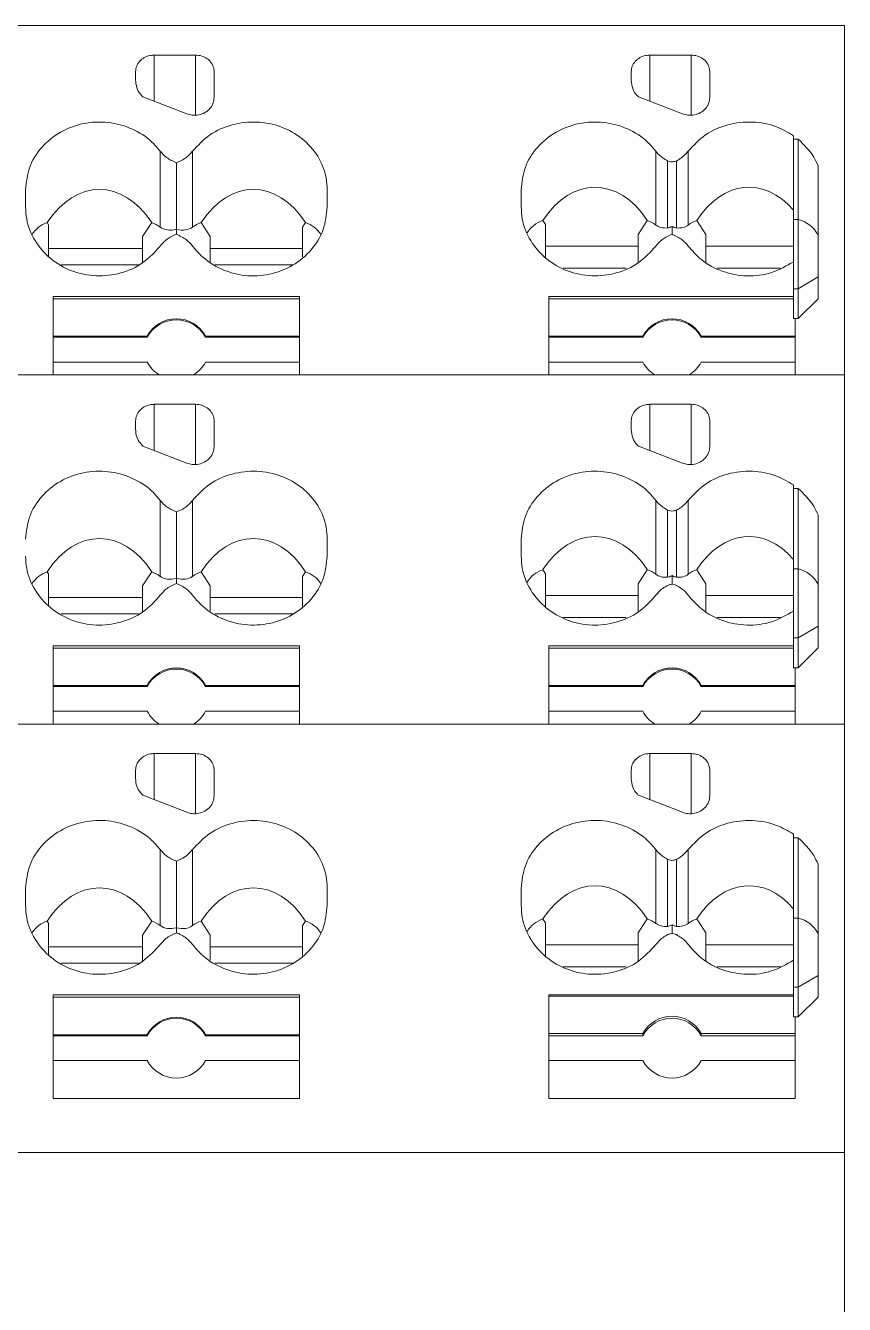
# Model space of a CAD drawing. Header units: millimetres. Extents: x 91 to 341, y 63 to 263.
# Drawn here: x 147.63 to 160.93, y 208.37 to 229.14 of the extents above; entities that cross this region are included whole.
import ezdxf

# ---------------------------------------------------------------- set-up
doc = ezdxf.new("R2010")
doc.units = ezdxf.units.MM

msp = doc.modelspace()

# ---------------------------------------------------------------- linework, layer by layer
at = {"color": 7, "linetype": 'Continuous', "lineweight": 15}
for p, q in [((160.927, 229.14), (139.227, 229.14)), ((160.927, 223.469), (160.927, 229.14)), ((150.389, 228.661), (149.716, 228.661)), ((158.439, 228.661), (157.766, 228.661)), ((149.415, 228.391), (149.415, 228.251)), ((150.69, 227.972), (150.69, 228.391)), ((157.465, 228.391), (157.465, 228.251)), ((158.74, 227.972), (158.74, 228.391)), ((150.245, 227.707), (149.531, 227.983)), ((158.295, 227.707), (157.581, 227.983)), ((160.102, 227.295), (160.102, 227.351)), ((160.102, 227.295), (160.177, 227.295)), ((160.102, 226.045), (160.102, 227.295)), ((160.177, 225.989), (160.177, 227.295)), ((149.815, 227.1), (149.815, 225.867)), ((150.34, 225.867), (150.34, 227.1)), ((157.865, 227.1), (157.865, 225.901)), ((158.39, 225.901), (158.39, 227.1)), ((150.077, 226.913), (150.077, 225.831)), ((158.056, 225.853), (158.056, 226.943)), ((158.198, 226.943), (158.198, 225.853)), ((160.499, 226.865), (160.499, 224.704)), ((147.627, 226.195), (147.627, 226.472)), ((152.527, 226.195), (152.527, 226.472)), ((155.677, 226.195), (155.677, 226.472)), ((156.029, 225.975), (156.072, 225.908)), ((157.577, 225.747), (157.726, 225.975)), ((158.677, 225.747), (158.529, 225.975)), ((160.102, 225.901), (160.102, 226.045)), ((160.177, 225.989), (160.102, 225.989)), ((160.177, 225.989), (160.177, 224.867)), ((147.979, 225.941), (148.002, 225.905)), ((148.002, 225.905), (148.002, 225.393)), ((149.527, 225.713), (149.676, 225.941)), ((150.077, 225.831), (150.077, 225.75)), ((150.627, 225.713), (150.479, 225.941)), ((152.127, 225.866), (152.176, 225.941)), ((152.127, 225.866), (152.127, 225.383)), ((156.072, 225.908), (156.072, 225.37)), ((157.577, 225.288), (157.577, 225.747)), ((158.127, 225.879), (158.127, 225.75)), ((158.677, 225.3), (158.677, 225.747)), ((160.102, 225.304), (160.102, 225.901)), ((149.527, 225.288), (149.527, 225.713)), ((150.627, 225.306), (150.627, 225.713)), ((157.577, 225.556), (156.072, 225.556)), ((158.677, 225.556), (160.102, 225.556)), ((149.527, 225.522), (148.002, 225.522)), ((150.627, 225.522), (152.127, 225.522)), ((149.459, 225.256), (148.207, 225.256)), ((151.975, 225.256), (150.702, 225.256)), ((156.357, 225.199), (157.385, 225.199)), ((158.861, 225.199), (159.887, 225.199)), ((160.102, 224.741), (160.102, 225.304)), ((160.177, 224.867), (160.499, 225.058)), ((148.077, 224.741), (152.077, 224.741)), ((148.077, 223.469), (148.077, 224.741)), ((152.077, 224.741), (152.077, 223.469)), ((156.127, 224.741), (160.102, 224.741)), ((156.127, 223.469), (156.127, 224.741)), ((160.177, 224.867), (160.102, 224.867)), ((160.102, 224.702), (160.102, 224.741)), ((148.077, 224.702), (152.077, 224.702)), ((156.127, 224.702), (160.102, 224.702)), ((160.102, 224.382), (160.102, 224.702)), ((160.177, 224.382), (160.499, 224.704)), ((160.127, 224.382), (160.102, 224.382)), ((160.127, 224.382), (160.127, 223.469)), ((160.177, 224.382), (160.127, 224.382)), ((148.077, 224.096), (149.604, 224.096)), ((149.604, 224.079), (149.604, 224.096)), ((150.551, 224.096), (150.551, 224.079)), ((150.551, 224.096), (152.077, 224.096)), ((156.127, 224.096), (157.654, 224.096)), ((157.654, 224.079), (157.654, 224.096)), ((158.601, 224.096), (158.601, 224.079)), ((158.601, 224.096), (160.127, 224.096)), ((148.077, 224.079), (149.604, 224.079)), ((150.551, 224.079), (152.077, 224.079)), ((156.127, 224.079), (157.654, 224.079)), ((158.601, 224.079), (160.127, 224.079)), ((149.604, 223.675), (148.077, 223.675)), ((152.077, 223.675), (150.551, 223.675)), ((157.654, 223.675), (156.127, 223.675)), ((160.127, 223.675), (158.601, 223.675)), ((160.927, 223.469), (139.227, 223.469)), ((160.927, 217.798), (160.927, 223.469)), ((150.389, 222.99), (149.716, 222.99)), ((158.439, 222.99), (157.766, 222.99)), ((149.415, 222.72), (149.415, 222.58)), ((150.69, 222.301), (150.69, 222.72)), ((157.465, 222.72), (157.465, 222.58)), ((158.74, 222.301), (158.74, 222.72)), ((150.245, 222.036), (149.531, 222.312)), ((158.295, 222.036), (157.581, 222.312)), ((160.102, 221.624), (160.102, 221.68)), ((160.102, 221.624), (160.177, 221.624)), ((160.102, 220.374), (160.102, 221.624)), ((160.177, 220.318), (160.177, 221.624)), ((149.815, 221.429), (149.815, 220.196)), ((150.34, 220.196), (150.34, 221.429)), ((157.865, 221.429), (157.865, 220.23)), ((158.39, 220.23), (158.39, 221.429)), ((150.077, 221.243), (150.077, 220.16)), ((158.056, 220.182), (158.056, 221.272)), ((158.198, 221.272), (158.198, 220.182)), ((160.499, 221.194), (160.499, 219.033)), ((152.527, 220.524), (152.527, 220.801)), ((155.677, 220.524), (155.677, 220.801)), ((160.102, 220.23), (160.102, 220.374)), ((147.979, 220.27), (148.002, 220.234)), ((148.002, 220.234), (148.002, 219.722)), ((149.527, 220.042), (149.676, 220.27)), ((150.077, 220.16), (150.077, 220.079)), ((150.479, 220.27), (150.627, 220.042)), ((152.127, 220.195), (152.176, 220.27)), ((152.127, 220.195), (152.127, 219.712)), ((156.029, 220.304), (156.072, 220.237)), ((156.072, 220.237), (156.072, 219.699)), ((157.577, 220.076), (157.726, 220.304)), ((158.127, 220.208), (158.127, 220.064)), ((158.677, 220.076), (158.529, 220.304)), ((160.177, 220.318), (160.102, 220.318)), ((160.102, 219.633), (160.102, 220.23)), ((160.177, 220.318), (160.177, 219.196)), ((149.527, 219.617), (149.527, 220.042)), ((150.627, 219.635), (150.627, 220.042)), ((157.577, 219.617), (157.577, 220.076)), ((158.677, 219.629), (158.677, 220.076)), ((149.527, 219.851), (148.002, 219.851)), ((150.627, 219.851), (152.127, 219.851)), ((157.577, 219.885), (156.072, 219.885)), ((158.677, 219.885), (160.102, 219.885)), ((149.459, 219.585), (148.207, 219.585)), ((151.975, 219.585), (150.702, 219.585)), ((156.357, 219.528), (157.385, 219.528)), ((158.861, 219.528), (159.887, 219.528)), ((160.102, 219.07), (160.102, 219.633)), ((160.177, 219.196), (160.499, 219.387)), ((160.177, 219.196), (160.102, 219.196)), ((148.077, 219.07), (152.077, 219.07)), ((148.077, 217.798), (148.077, 219.07)), ((148.077, 219.031), (152.077, 219.031)), ((152.077, 219.07), (152.077, 217.798)), ((156.127, 219.07), (160.102, 219.07)), ((156.127, 217.798), (156.127, 219.07)), ((156.127, 219.031), (160.102, 219.031)), ((160.102, 219.031), (160.102, 219.07)), ((160.102, 218.711), (160.102, 219.031)), ((160.177, 218.711), (160.499, 219.033)), ((160.127, 218.711), (160.102, 218.711)), ((160.127, 218.711), (160.127, 217.798)), ((160.177, 218.711), (160.127, 218.711)), ((148.077, 218.425), (149.604, 218.425)), ((148.077, 218.408), (149.604, 218.408)), ((149.604, 218.408), (149.604, 218.425)), ((150.551, 218.425), (150.551, 218.408)), ((150.551, 218.425), (152.077, 218.425)), ((150.551, 218.408), (152.077, 218.408)), ((156.127, 218.425), (157.654, 218.425)), ((156.127, 218.408), (157.654, 218.408)), ((157.654, 218.408), (157.654, 218.425)), ((158.601, 218.425), (158.601, 218.408)), ((158.601, 218.425), (160.127, 218.425)), ((158.601, 218.408), (160.127, 218.408)), ((149.604, 218.004), (148.077, 218.004)), ((152.077, 218.004), (150.551, 218.004)), ((157.654, 218.004), (156.127, 218.004)), ((160.127, 218.004), (158.601, 218.004)), ((160.927, 217.798), (139.227, 217.798)), ((160.927, 210.839), (160.927, 217.798)), ((150.389, 217.318), (149.716, 217.318)), ((158.439, 217.318), (157.766, 217.318)), ((149.415, 217.049), (149.415, 216.908)), ((150.69, 216.63), (150.69, 217.049)), ((157.465, 217.049), (157.465, 216.908)), ((158.74, 216.63), (158.74, 217.049)), ((150.245, 216.364), (149.531, 216.641)), ((158.295, 216.364), (157.581, 216.641)), ((160.102, 215.952), (160.102, 216.009)), ((160.102, 215.952), (160.177, 215.952)), ((160.102, 214.703), (160.102, 215.952)), ((160.177, 214.647), (160.177, 215.952)), ((149.815, 215.758), (149.815, 214.524)), ((150.077, 215.571), (150.077, 214.489)), ((150.34, 214.524), (150.34, 215.758)), ((157.865, 215.758), (157.865, 214.558)), ((158.056, 214.511), (158.056, 215.6)), ((158.198, 215.6), (158.198, 214.511)), ((158.39, 214.558), (158.39, 215.758)), ((160.499, 215.523), (160.499, 213.362)), ((147.627, 214.852), (147.627, 215.13)), ((152.527, 214.852), (152.527, 215.13)), ((155.677, 214.852), (155.677, 215.13)), ((147.979, 214.598), (148.002, 214.562)), ((148.002, 214.562), (148.002, 214.051)), ((149.527, 214.371), (149.676, 214.598)), ((150.627, 214.371), (150.479, 214.598)), ((152.127, 214.524), (152.176, 214.598)), ((156.029, 214.633), (156.072, 214.566)), ((156.072, 214.566), (156.072, 214.028)), ((157.577, 214.405), (157.726, 214.633)), ((158.127, 214.536), (158.127, 214.392)), ((158.677, 214.405), (158.529, 214.633)), ((160.102, 214.558), (160.102, 214.703)), ((160.177, 214.647), (160.102, 214.647)), ((160.102, 213.961), (160.102, 214.558)), ((160.177, 214.647), (160.177, 213.524)), ((149.527, 213.945), (149.527, 214.371)), ((150.077, 214.489), (150.077, 214.407)), ((150.627, 213.964), (150.627, 214.371)), ((152.127, 214.524), (152.127, 214.041)), ((157.577, 213.945), (157.577, 214.405)), ((158.677, 213.957), (158.677, 214.405)), ((149.527, 214.179), (148.002, 214.179)), ((150.627, 214.179), (152.127, 214.179)), ((157.577, 214.213), (156.072, 214.213)), ((158.677, 214.213), (160.102, 214.213)), ((149.459, 213.913), (148.207, 213.913)), ((151.975, 213.913), (150.702, 213.913)), ((160.102, 213.398), (160.102, 213.961)), ((156.357, 213.856), (157.385, 213.856)), ((158.861, 213.856), (159.887, 213.856)), ((160.177, 213.524), (160.499, 213.715)), ((160.177, 213.524), (160.102, 213.524)), ((148.077, 213.398), (152.077, 213.398)), ((148.078, 213.36), (148.077, 213.398)), ((148.078, 212.753), (148.078, 213.36)), ((152.077, 213.36), (148.078, 213.36)), ((152.077, 213.398), (152.077, 213.36)), ((152.077, 212.753), (152.077, 213.36)), ((156.127, 213.398), (160.102, 213.398)), ((156.127, 211.716), (156.127, 213.398)), ((156.127, 213.377), (160.102, 213.377)), ((160.102, 213.377), (160.102, 213.398)), ((160.102, 213.04), (160.102, 213.377)), ((160.177, 213.04), (160.499, 213.362)), ((160.127, 213.04), (160.102, 213.04)), ((160.127, 213.04), (160.127, 211.716)), ((160.177, 213.04), (160.127, 213.04)), ((148.078, 212.753), (148.078, 212.736)), ((148.078, 212.753), (149.604, 212.753)), ((148.078, 212.736), (148.078, 212.332)), ((148.078, 212.736), (149.604, 212.736)), ((149.604, 212.736), (149.604, 212.753)), ((150.551, 212.753), (150.551, 212.736)), ((150.551, 212.753), (152.077, 212.753)), ((150.551, 212.736), (152.077, 212.736)), ((152.077, 212.736), (152.077, 212.753)), ((152.077, 212.332), (152.077, 212.736)), ((156.127, 212.771), (157.654, 212.771)), ((156.127, 212.736), (157.654, 212.736)), ((157.654, 212.736), (157.654, 212.771)), ((158.601, 212.771), (158.601, 212.736)), ((158.601, 212.771), (160.127, 212.771)), ((158.601, 212.736), (160.127, 212.736)), ((148.078, 211.717), (148.078, 212.332)), ((149.604, 212.332), (148.078, 212.332)), ((152.077, 212.332), (150.551, 212.332)), ((152.077, 212.332), (152.077, 211.717)), ((157.654, 212.332), (156.127, 212.332)), ((160.127, 212.332), (158.601, 212.332)), ((152.077, 211.717), (148.077, 211.717)), ((160.127, 211.716), (156.127, 211.716)), ((139.227, 210.839), (160.927, 210.839)), ((160.927, 206.289), (160.927, 210.839))]:
    msp.add_line(p, q, dxfattribs=at)
at = {"color": 1, "linetype": 'Continuous', "lineweight": 15}
for p, q in [((149.716, 228.661), (149.716, 227.912)), ((150.389, 227.688), (150.389, 228.661)), ((157.766, 228.661), (157.766, 227.912)), ((158.439, 227.688), (158.439, 228.661)), ((149.716, 222.99), (149.716, 222.241)), ((150.389, 222.017), (150.389, 222.99)), ((157.766, 222.99), (157.766, 222.241)), ((158.439, 222.017), (158.439, 222.99)), ((149.716, 217.318), (149.716, 216.569)), ((150.389, 216.345), (150.389, 217.318)), ((157.766, 217.318), (157.766, 216.569)), ((158.439, 216.345), (158.439, 217.318))]:
    msp.add_line(p, q, dxfattribs=at)
at = {"color": 7, "linetype": 'Continuous', "lineweight": 15}
for centre, radius, start, end in [((150.077, 223.842), 0.537, 28.1734, 151.8266), ((150.077, 223.825), 0.537, 28.1734, 151.8266), ((158.127, 223.842), 0.537, 28.1734, 151.8266), ((158.127, 223.825), 0.537, 28.1734, 151.8266), ((150.056, 223.907), 0.508, 207.1347, 239.4565), ((150.099, 223.907), 0.508, 300.5435, 332.8653), ((158.106, 223.907), 0.508, 207.1347, 239.4565), ((158.149, 223.907), 0.508, 300.5435, 332.8653), ((150.077, 218.171), 0.537, 28.1734, 151.8266), ((150.077, 218.154), 0.537, 28.1734, 151.8266), ((158.127, 218.171), 0.537, 28.1734, 151.8266), ((158.127, 218.154), 0.537, 28.1734, 151.8266), ((150.056, 218.236), 0.508, 207.1361, 239.5701), ((150.099, 218.236), 0.508, 300.4299, 332.8639), ((158.106, 218.236), 0.508, 207.1361, 239.5701), ((158.149, 218.236), 0.508, 300.4299, 332.8639), ((150.077, 212.5), 0.537, 28.1734, 151.8266), ((150.077, 212.483), 0.537, 28.1734, 151.8266), ((158.127, 212.517), 0.537, 28.1734, 151.8266), ((158.127, 212.483), 0.537, 28.1734, 151.8266), ((150.077, 212.586), 0.537, 208.1734, 331.8266), ((158.127, 212.586), 0.537, 208.1734, 331.8266)]:
    msp.add_arc(centre, radius, start, end, dxfattribs=at)
for centre, major_axis, ratio, start_param, end_param in [((148.827, 224.641), (0, 1.839), 0.652704, 5.497787, 7.068583), ((151.327, 224.641), (0, 1.839), 0.652704, 5.497787, 7.068583), ((156.877, 224.675), (0, 1.839), 0.652704, 5.497787, 7.068583), ((159.377, 224.675), (0, 1.839), 0.652704, 5.634466, 7.068583), ((156.877, 224.675), (-0.999, 1.216), 0.546075, 6.084254, 6.465582), ((156.877, 224.675), (0.999, 1.216), 0.546075, 0.018367, 0.198932), ((159.377, 224.675), (-0.999, 1.216), 0.546075, 6.084254, 6.264818), ((159.377, 224.675), (0.999, 1.216), 0.546075, 6.059779, 6.537787), ((148.827, 224.641), (-0.999, 1.216), 0.546075, 6.084254, 6.450045), ((148.827, 224.641), (0.999, 1.216), 0.546075, 0.018367, 0.198932), ((150.267, 226.429), (0.458, 0.557), 0.546075, 3.15996, 3.774083), ((149.888, 226.429), (-0.458, 0.557), 0.546075, 2.509102, 3.123225), ((151.327, 224.641), (-0.999, 1.216), 0.546075, 6.084254, 6.264818), ((151.327, 224.641), (0.999, 1.216), 0.546075, 6.117494, 6.482117), ((158.317, 226.463), (0.458, 0.557), 0.546075, 3.15996, 3.632254), ((158.127, 226.02), (0.125, 0.152), 0.546075, 3.632254, 4.125921), ((158.127, 226.02), (-0.125, 0.152), 0.546075, 2.157262, 2.650932), ((157.938, 226.463), (-0.458, 0.557), 0.546075, 2.650932, 3.123225), ((148.827, 218.97), (0, 1.839), 0.652704, 5.497787, 7.068583), ((151.327, 218.97), (0, 1.839), 0.652704, 5.497787, 7.068583), ((156.877, 219.004), (0, 1.839), 0.652704, 5.497787, 7.068583), ((159.377, 219.004), (0, 1.839), 0.652704, 5.634466, 7.068583), ((148.827, 218.97), (-0.999, 1.216), 0.546075, 6.084254, 6.450045), ((148.827, 218.97), (0.999, 1.216), 0.546075, 0.018367, 0.198932), ((150.267, 220.758), (0.458, 0.557), 0.546075, 3.15996, 3.774083), ((149.888, 220.758), (-0.458, 0.557), 0.546075, 2.509102, 3.123225), ((151.327, 218.97), (-0.999, 1.216), 0.546075, 6.084254, 6.264818), ((151.327, 218.97), (0.999, 1.216), 0.546075, 6.117494, 6.482117), ((156.877, 219.004), (-0.999, 1.216), 0.546075, 6.084254, 6.465582), ((156.877, 219.004), (0.999, 1.216), 0.546075, 0.018367, 0.198932), ((158.317, 220.792), (0.458, 0.557), 0.546075, 3.15996, 3.632254), ((158.127, 220.349), (0.125, 0.152), 0.546075, 3.632254, 4.125921), ((158.127, 220.349), (-0.125, 0.152), 0.546075, 2.157262, 2.650932), ((157.938, 220.792), (-0.458, 0.557), 0.546075, 2.650932, 3.123225), ((159.377, 219.004), (-0.999, 1.216), 0.546075, 6.084254, 6.264818), ((159.377, 219.004), (0.999, 1.216), 0.546075, 6.059779, 6.537787), ((148.827, 213.298), (0, 1.839), 0.652704, 5.497787, 7.068583), ((151.327, 213.298), (0, 1.839), 0.652704, 5.497787, 7.068583), ((156.877, 213.332), (0, 1.839), 0.652704, 5.497787, 7.068583), ((159.377, 213.332), (0, 1.839), 0.652704, 5.634466, 7.068583), ((148.827, 213.298), (-0.999, 1.216), 0.546075, 6.084254, 6.450055), ((148.827, 213.298), (0.999, 1.216), 0.546075, 0.018367, 0.198932), ((151.327, 213.298), (-0.999, 1.216), 0.546075, 6.084254, 6.264818), ((151.327, 213.298), (0.999, 1.216), 0.546075, 6.11748, 6.482117), ((156.877, 213.332), (-0.999, 1.216), 0.546075, 6.084254, 6.465592), ((156.877, 213.332), (0.999, 1.216), 0.546075, 0.018367, 0.198932), ((158.317, 215.12), (0.458, 0.557), 0.546075, 3.15996, 3.632254), ((158.127, 214.677), (0.125, 0.152), 0.546075, 3.632254, 4.125921), ((158.127, 214.677), (-0.125, 0.152), 0.546075, 2.157262, 2.650932), ((157.938, 215.12), (-0.458, 0.557), 0.546075, 2.650932, 3.123225), ((159.377, 213.332), (-0.999, 1.216), 0.546075, 6.084254, 6.264818), ((159.377, 213.332), (0.999, 1.216), 0.546075, 6.059779, 6.537787), ((150.267, 215.086), (0.458, 0.557), 0.546075, 3.15996, 3.774083), ((149.888, 215.086), (-0.458, 0.557), 0.546075, 2.509102, 3.123225), ((148.138, 201.811), (-0.021, 34.573), 0.00164, 1.229042, 1.280227), ((152.017, 201.811), (0.021, 34.573), 0.00164, 5.002958, 5.054144)]:
    msp.add_ellipse(centre, major_axis=major_axis, ratio=ratio, start_param=start_param, end_param=end_param, dxfattribs=at)
for points, knots in [([(149.415, 228.391), (149.418, 228.422), (149.425, 228.482), (149.477, 228.563), (149.553, 228.624), (149.638, 228.656), (149.694, 228.659), (149.716, 228.661)], [0, 0, 0, 0, 0.2147277, 0.4294551, 0.644187, 0.8588903, 1, 1, 1, 1]), ([(150.389, 228.661), (150.423, 228.658), (150.49, 228.652), (150.581, 228.605), (150.649, 228.537), (150.685, 228.461), (150.688, 228.411), (150.69, 228.391)], [0, 0, 0, 0, 0.214637, 0.429273, 0.643941, 0.858655, 1, 1, 1, 1]), ([(157.465, 228.391), (157.468, 228.422), (157.475, 228.482), (157.527, 228.563), (157.603, 228.624), (157.688, 228.656), (157.744, 228.659), (157.766, 228.661)], [0, 0, 0, 0, 0.214728, 0.429455, 0.644187, 0.85889, 1, 1, 1, 1]), ([(158.439, 228.661), (158.473, 228.658), (158.54, 228.652), (158.631, 228.605), (158.699, 228.537), (158.735, 228.461), (158.738, 228.411), (158.74, 228.391)], [0, 0, 0, 0, 0.214637, 0.429273, 0.643941, 0.858655, 1, 1, 1, 1]), ([(149.531, 227.983), (149.504, 228.013), (149.451, 228.071), (149.42, 228.168), (149.416, 228.228), (149.415, 228.251)], [0, 0, 0, 0, 0.3836148, 0.7650779, 1, 1, 1, 1]), ([(157.465, 228.251), (157.47, 228.205), (157.479, 228.115), (157.535, 228.026), (157.575, 227.989), (157.581, 227.983)], [0, 0, 0, 0, 0.462305, 0.926817, 1, 1, 1, 1]), ([(150.69, 227.972), (150.686, 227.94), (150.679, 227.875), (150.624, 227.788), (150.543, 227.722), (150.442, 227.685), (150.338, 227.679), (150.274, 227.698), (150.245, 227.707)], [0, 0, 0, 0, 0.170744, 0.341489, 0.512237, 0.682989, 0.853737, 1, 1, 1, 1]), ([(158.74, 227.972), (158.736, 227.94), (158.729, 227.875), (158.674, 227.788), (158.593, 227.722), (158.492, 227.685), (158.388, 227.679), (158.324, 227.698), (158.295, 227.707)], [0, 0, 0, 0, 0.170744, 0.341489, 0.512237, 0.682989, 0.853737, 1, 1, 1, 1]), ([(147.627, 226.472), (147.641, 226.597), (147.667, 226.846), (147.875, 227.176), (148.18, 227.426), (148.561, 227.568), (148.971, 227.587), (149.362, 227.481), (149.646, 227.3), (149.771, 227.151), (149.815, 227.1)], [0, 0, 0, 0, 0.133189, 0.266373, 0.399619, 0.532678, 0.665355, 0.797785, 0.930339, 1, 1, 1, 1]), ([(150.34, 227.1), (150.428, 227.195), (150.603, 227.385), (150.978, 227.547), (151.383, 227.594), (151.784, 227.514), (152.133, 227.318), (152.391, 227.027), (152.513, 226.728), (152.524, 226.538), (152.527, 226.472)], [0, 0, 0, 0, 0.1330177, 0.2660457, 0.3988033, 0.5312568, 0.6637534, 0.7965968, 0.9297701, 1, 1, 1, 1]), ([(155.677, 226.472), (155.691, 226.597), (155.717, 226.846), (155.925, 227.176), (156.23, 227.426), (156.611, 227.568), (157.021, 227.587), (157.412, 227.481), (157.696, 227.3), (157.821, 227.151), (157.865, 227.1)], [0, 0, 0, 0, 0.133189, 0.266373, 0.399619, 0.532678, 0.665355, 0.797785, 0.930339, 1, 1, 1, 1]), ([(158.39, 227.1), (158.478, 227.195), (158.653, 227.385), (159.028, 227.547), (159.432, 227.593), (159.81, 227.523), (160.013, 227.404), (160.102, 227.351)], [0, 0, 0, 0, 0.20903, 0.418077, 0.626698, 0.834842, 1, 1, 1, 1]), ([(160.177, 227.295), (160.271, 227.204), (160.403, 227.075), (160.477, 226.913), (160.499, 226.865)], [0, 0, 0, 0, 0.705851, 1, 1, 1, 1]), ([(150.077, 226.913), (150.021, 226.938), (149.918, 226.982), (149.847, 227.064), (149.815, 227.1)], [0, 0, 0, 0, 0.548426, 1, 1, 1, 1]), ([(150.34, 227.1), (150.3, 227.056), (150.228, 226.976), (150.124, 226.933), (150.077, 226.913)], [0, 0, 0, 0, 0.548687, 1, 1, 1, 1]), ([(158.056, 226.943), (158.004, 226.974), (157.931, 227.018), (157.879, 227.082), (157.865, 227.1)], [0, 0, 0, 0, 0.7131194, 1, 1, 1, 1]), ([(158.39, 227.1), (158.351, 227.056), (158.295, 226.995), (158.22, 226.954), (158.198, 226.943)], [0, 0, 0, 0, 0.713125, 1, 1, 1, 1]), ([(158.198, 226.943), (158.183, 226.937), (158.152, 226.925), (158.101, 226.926), (158.071, 226.937), (158.056, 226.943)], [0, 0, 0, 0, 0.34108, 0.682167, 1, 1, 1, 1]), ([(149.815, 225.56), (149.727, 225.463), (149.552, 225.27), (149.177, 225.103), (148.772, 225.055), (148.37, 225.137), (148.02, 225.339), (147.763, 225.637), (147.642, 225.94), (147.631, 226.13), (147.627, 226.195)], [0, 0, 0, 0, 0.1329207, 0.2658406, 0.398777, 0.5317225, 0.6646673, 0.7975991, 0.9305051, 1, 1, 1, 1]), ([(152.527, 226.195), (152.514, 226.07), (152.488, 225.819), (152.281, 225.484), (151.976, 225.229), (151.596, 225.082), (151.186, 225.061), (150.793, 225.17), (150.508, 225.357), (150.383, 225.508), (150.34, 225.56)], [0, 0, 0, 0, 0.1329566, 0.265916, 0.3988223, 0.5317388, 0.6646786, 0.7976244, 0.9305681, 1, 1, 1, 1]), ([(157.865, 225.56), (157.777, 225.463), (157.602, 225.27), (157.227, 225.103), (156.822, 225.055), (156.42, 225.137), (156.07, 225.339), (155.813, 225.637), (155.692, 225.94), (155.681, 226.13), (155.677, 226.195)], [0, 0, 0, 0, 0.132921, 0.265841, 0.398777, 0.531722, 0.664667, 0.797599, 0.930505, 1, 1, 1, 1]), ([(149.815, 225.56), (149.854, 225.605), (149.927, 225.687), (150.031, 225.73), (150.077, 225.75)], [0, 0, 0, 0, 0.54899, 1, 1, 1, 1]), ([(150.077, 225.75), (150.134, 225.725), (150.237, 225.68), (150.308, 225.597), (150.34, 225.56)], [0, 0, 0, 0, 0.548958, 1, 1, 1, 1]), ([(157.865, 225.56), (157.904, 225.605), (157.977, 225.687), (158.081, 225.73), (158.127, 225.75)], [0, 0, 0, 0, 0.5489903, 1, 1, 1, 1]), ([(158.127, 225.75), (158.184, 225.725), (158.287, 225.68), (158.358, 225.597), (158.39, 225.56)], [0, 0, 0, 0, 0.548958, 1, 1, 1, 1]), ([(160.102, 225.304), (159.987, 225.238), (159.756, 225.105), (159.344, 225.055), (158.944, 225.129), (158.61, 225.308), (158.457, 225.483), (158.39, 225.56)], [0, 0, 0, 0, 0.2088624, 0.4177242, 0.6265955, 0.8354665, 1, 1, 1, 1]), ([(160.177, 224.867), (160.177, 224.813), (160.177, 224.681), (160.177, 224.516), (160.177, 224.432), (160.177, 224.382)], [0, 0, 0, 0, 0.223109, 0.543783, 1, 1, 1, 1]), ([(149.415, 222.72), (149.418, 222.751), (149.425, 222.811), (149.477, 222.892), (149.553, 222.953), (149.638, 222.985), (149.694, 222.988), (149.716, 222.99)], [0, 0, 0, 0, 0.214728, 0.429455, 0.644187, 0.85889, 1, 1, 1, 1]), ([(150.389, 222.99), (150.423, 222.987), (150.49, 222.981), (150.581, 222.934), (150.649, 222.866), (150.685, 222.79), (150.688, 222.74), (150.69, 222.72)], [0, 0, 0, 0, 0.2146372, 0.4292734, 0.6439405, 0.8586554, 1, 1, 1, 1]), ([(157.465, 222.72), (157.468, 222.751), (157.475, 222.811), (157.527, 222.892), (157.603, 222.953), (157.688, 222.985), (157.744, 222.988), (157.766, 222.99)], [0, 0, 0, 0, 0.214728, 0.429455, 0.644187, 0.85889, 1, 1, 1, 1]), ([(158.439, 222.99), (158.473, 222.987), (158.54, 222.981), (158.631, 222.934), (158.699, 222.866), (158.735, 222.79), (158.738, 222.74), (158.74, 222.72)], [0, 0, 0, 0, 0.2146372, 0.4292734, 0.6439405, 0.8586554, 1, 1, 1, 1]), ([(149.531, 222.312), (149.504, 222.342), (149.45, 222.402), (149.419, 222.499), (149.416, 222.558), (149.415, 222.58)], [0, 0, 0, 0, 0.391605, 0.780902, 1, 1, 1, 1]), ([(157.465, 222.58), (157.47, 222.534), (157.479, 222.444), (157.535, 222.355), (157.575, 222.318), (157.581, 222.312)], [0, 0, 0, 0, 0.462305, 0.926817, 1, 1, 1, 1]), ([(150.69, 222.301), (150.686, 222.269), (150.679, 222.204), (150.624, 222.117), (150.543, 222.051), (150.442, 222.014), (150.338, 222.008), (150.274, 222.027), (150.245, 222.036)], [0, 0, 0, 0, 0.170744, 0.341489, 0.512237, 0.682989, 0.853737, 1, 1, 1, 1]), ([(158.74, 222.301), (158.736, 222.269), (158.729, 222.204), (158.674, 222.117), (158.593, 222.051), (158.492, 222.014), (158.388, 222.008), (158.324, 222.027), (158.295, 222.036)], [0, 0, 0, 0, 0.1707445, 0.3414888, 0.5122371, 0.682989, 0.8537372, 1, 1, 1, 1]), ([(147.627, 220.801), (147.641, 220.926), (147.667, 221.175), (147.875, 221.505), (148.18, 221.755), (148.561, 221.897), (148.971, 221.916), (149.362, 221.81), (149.646, 221.629), (149.771, 221.481), (149.815, 221.429)], [0, 0, 0, 0, 0.133189, 0.266373, 0.399619, 0.532678, 0.665355, 0.797785, 0.930339, 1, 1, 1, 1]), ([(150.34, 221.429), (150.428, 221.524), (150.603, 221.714), (150.978, 221.876), (151.383, 221.923), (151.784, 221.843), (152.133, 221.647), (152.391, 221.356), (152.513, 221.057), (152.524, 220.867), (152.527, 220.801)], [0, 0, 0, 0, 0.133018, 0.266046, 0.398803, 0.531257, 0.663753, 0.796597, 0.92977, 1, 1, 1, 1]), ([(155.677, 220.801), (155.691, 220.926), (155.717, 221.175), (155.925, 221.505), (156.23, 221.755), (156.611, 221.897), (157.021, 221.916), (157.412, 221.81), (157.696, 221.629), (157.821, 221.481), (157.865, 221.429)], [0, 0, 0, 0, 0.133189, 0.266373, 0.399619, 0.532678, 0.665355, 0.797785, 0.930339, 1, 1, 1, 1]), ([(158.39, 221.429), (158.478, 221.524), (158.653, 221.714), (159.028, 221.876), (159.432, 221.922), (159.81, 221.852), (160.013, 221.733), (160.102, 221.68)], [0, 0, 0, 0, 0.20903, 0.418077, 0.626698, 0.834842, 1, 1, 1, 1]), ([(160.177, 221.624), (160.271, 221.533), (160.403, 221.404), (160.477, 221.242), (160.499, 221.194)], [0, 0, 0, 0, 0.705851, 1, 1, 1, 1]), ([(150.077, 221.243), (150.021, 221.267), (149.918, 221.311), (149.847, 221.393), (149.815, 221.429)], [0, 0, 0, 0, 0.548426, 1, 1, 1, 1]), ([(150.34, 221.429), (150.3, 221.385), (150.228, 221.305), (150.124, 221.262), (150.077, 221.243)], [0, 0, 0, 0, 0.548687, 1, 1, 1, 1]), ([(158.056, 221.272), (158.004, 221.303), (157.931, 221.347), (157.879, 221.411), (157.865, 221.429)], [0, 0, 0, 0, 0.713119, 1, 1, 1, 1]), ([(158.39, 221.429), (158.351, 221.385), (158.295, 221.324), (158.22, 221.283), (158.198, 221.272)], [0, 0, 0, 0, 0.7131248, 1, 1, 1, 1]), ([(158.198, 221.272), (158.183, 221.266), (158.152, 221.254), (158.101, 221.255), (158.071, 221.266), (158.056, 221.272)], [0, 0, 0, 0, 0.34108, 0.682167, 1, 1, 1, 1]), ([(149.815, 219.889), (149.727, 219.792), (149.552, 219.599), (149.177, 219.432), (148.772, 219.384), (148.37, 219.466), (148.02, 219.668), (147.763, 219.966), (147.642, 220.269), (147.631, 220.459), (147.627, 220.524)], [0, 0, 0, 0, 0.132921, 0.265841, 0.398777, 0.531722, 0.664667, 0.797599, 0.930505, 1, 1, 1, 1]), ([(152.527, 220.524), (152.514, 220.399), (152.488, 220.148), (152.281, 219.813), (151.976, 219.558), (151.596, 219.411), (151.186, 219.39), (150.793, 219.499), (150.508, 219.686), (150.383, 219.837), (150.34, 219.889)], [0, 0, 0, 0, 0.132957, 0.265916, 0.398822, 0.531739, 0.664679, 0.797624, 0.930568, 1, 1, 1, 1]), ([(157.865, 219.889), (157.777, 219.792), (157.602, 219.599), (157.227, 219.432), (156.822, 219.384), (156.42, 219.466), (156.07, 219.668), (155.813, 219.966), (155.692, 220.269), (155.681, 220.459), (155.677, 220.524)], [0, 0, 0, 0, 0.132921, 0.265841, 0.398777, 0.531722, 0.664667, 0.797599, 0.930505, 1, 1, 1, 1]), ([(149.815, 219.889), (149.854, 219.934), (149.927, 220.016), (150.031, 220.059), (150.077, 220.079)], [0, 0, 0, 0, 0.54899, 1, 1, 1, 1]), ([(150.077, 220.079), (150.134, 220.054), (150.237, 220.009), (150.308, 219.926), (150.34, 219.889)], [0, 0, 0, 0, 0.5489584, 1, 1, 1, 1]), ([(157.865, 219.889), (157.904, 219.934), (157.96, 219.997), (158.035, 220.037), (158.056, 220.049)], [0, 0, 0, 0, 0.713541, 1, 1, 1, 1]), ([(158.056, 220.049), (158.072, 220.055), (158.103, 220.067), (158.154, 220.067), (158.184, 220.055), (158.198, 220.049)], [0, 0, 0, 0, 0.341546, 0.683094, 1, 1, 1, 1]), ([(158.198, 220.049), (158.251, 220.017), (158.324, 219.973), (158.375, 219.908), (158.39, 219.889)], [0, 0, 0, 0, 0.71354, 1, 1, 1, 1]), ([(160.102, 219.633), (159.987, 219.567), (159.756, 219.434), (159.344, 219.384), (158.944, 219.458), (158.61, 219.637), (158.457, 219.812), (158.39, 219.889)], [0, 0, 0, 0, 0.2088624, 0.4177242, 0.6265955, 0.8354665, 1, 1, 1, 1]), ([(160.177, 219.196), (160.177, 219.142), (160.177, 219.01), (160.177, 218.845), (160.177, 218.761), (160.177, 218.711)], [0, 0, 0, 0, 0.223109, 0.543783, 1, 1, 1, 1]), ([(149.415, 217.049), (149.418, 217.079), (149.425, 217.14), (149.477, 217.221), (149.553, 217.281), (149.638, 217.314), (149.694, 217.317), (149.716, 217.318)], [0, 0, 0, 0, 0.214728, 0.429455, 0.644187, 0.85889, 1, 1, 1, 1]), ([(150.389, 217.318), (150.423, 217.315), (150.49, 217.309), (150.581, 217.263), (150.649, 217.195), (150.685, 217.119), (150.688, 217.069), (150.69, 217.049)], [0, 0, 0, 0, 0.214637, 0.429274, 0.643941, 0.858656, 1, 1, 1, 1]), ([(157.465, 217.049), (157.468, 217.079), (157.475, 217.14), (157.527, 217.221), (157.603, 217.281), (157.688, 217.314), (157.744, 217.317), (157.766, 217.318)], [0, 0, 0, 0, 0.2147277, 0.429455, 0.6441867, 0.8588901, 1, 1, 1, 1]), ([(158.439, 217.318), (158.473, 217.315), (158.54, 217.309), (158.631, 217.263), (158.699, 217.195), (158.735, 217.119), (158.738, 217.069), (158.74, 217.049)], [0, 0, 0, 0, 0.214637, 0.429274, 0.643941, 0.858656, 1, 1, 1, 1]), ([(149.531, 216.641), (149.504, 216.671), (149.45, 216.731), (149.419, 216.828), (149.416, 216.887), (149.415, 216.908)], [0, 0, 0, 0, 0.391605, 0.780902, 1, 1, 1, 1]), ([(157.465, 216.908), (157.47, 216.863), (157.479, 216.772), (157.535, 216.684), (157.575, 216.646), (157.581, 216.641)], [0, 0, 0, 0, 0.462305, 0.926817, 1, 1, 1, 1]), ([(150.69, 216.63), (150.686, 216.597), (150.679, 216.532), (150.624, 216.446), (150.543, 216.38), (150.442, 216.343), (150.338, 216.336), (150.274, 216.355), (150.245, 216.364)], [0, 0, 0, 0, 0.170744, 0.341489, 0.512237, 0.682989, 0.853737, 1, 1, 1, 1]), ([(158.74, 216.63), (158.736, 216.597), (158.729, 216.532), (158.674, 216.446), (158.593, 216.38), (158.492, 216.343), (158.388, 216.336), (158.324, 216.355), (158.295, 216.364)], [0, 0, 0, 0, 0.170744, 0.341489, 0.512237, 0.682989, 0.853737, 1, 1, 1, 1]), ([(147.627, 215.13), (147.641, 215.254), (147.667, 215.504), (147.875, 215.834), (148.18, 216.083), (148.561, 216.225), (148.971, 216.245), (149.362, 216.139), (149.646, 215.957), (149.771, 215.809), (149.815, 215.758)], [0, 0, 0, 0, 0.133188, 0.266373, 0.399619, 0.532678, 0.665354, 0.797785, 0.930339, 1, 1, 1, 1]), ([(150.34, 215.758), (150.428, 215.853), (150.603, 216.042), (150.978, 216.204), (151.383, 216.251), (151.784, 216.171), (152.133, 215.976), (152.391, 215.685), (152.513, 215.385), (152.524, 215.195), (152.527, 215.13)], [0, 0, 0, 0, 0.133018, 0.266046, 0.398803, 0.531257, 0.663754, 0.796597, 0.929771, 1, 1, 1, 1]), ([(155.677, 215.13), (155.691, 215.254), (155.717, 215.504), (155.925, 215.834), (156.23, 216.083), (156.611, 216.225), (157.021, 216.245), (157.412, 216.139), (157.696, 215.957), (157.821, 215.809), (157.865, 215.758)], [0, 0, 0, 0, 0.133188, 0.266373, 0.399619, 0.532678, 0.665354, 0.797785, 0.930339, 1, 1, 1, 1]), ([(158.39, 215.758), (158.478, 215.853), (158.653, 216.042), (159.028, 216.205), (159.432, 216.25), (159.81, 216.18), (160.013, 216.061), (160.102, 216.009)], [0, 0, 0, 0, 0.20903, 0.418077, 0.626698, 0.834842, 1, 1, 1, 1]), ([(160.177, 215.952), (160.271, 215.861), (160.403, 215.732), (160.477, 215.57), (160.499, 215.523)], [0, 0, 0, 0, 0.705851, 1, 1, 1, 1]), ([(150.077, 215.571), (150.021, 215.595), (149.918, 215.64), (149.847, 215.721), (149.815, 215.758)], [0, 0, 0, 0, 0.548426, 1, 1, 1, 1]), ([(150.34, 215.758), (150.3, 215.714), (150.228, 215.633), (150.124, 215.59), (150.077, 215.571)], [0, 0, 0, 0, 0.548687, 1, 1, 1, 1]), ([(158.056, 215.6), (158.004, 215.632), (157.931, 215.676), (157.879, 215.74), (157.865, 215.758)], [0, 0, 0, 0, 0.71312, 1, 1, 1, 1]), ([(158.198, 215.6), (158.183, 215.594), (158.152, 215.583), (158.101, 215.583), (158.071, 215.595), (158.056, 215.6)], [0, 0, 0, 0, 0.34108, 0.682168, 1, 1, 1, 1]), ([(158.39, 215.758), (158.351, 215.714), (158.295, 215.652), (158.22, 215.612), (158.198, 215.6)], [0, 0, 0, 0, 0.713125, 1, 1, 1, 1]), ([(149.815, 214.218), (149.727, 214.121), (149.552, 213.928), (149.177, 213.761), (148.772, 213.712), (148.37, 213.795), (148.02, 213.997), (147.763, 214.294), (147.642, 214.597), (147.631, 214.787), (147.627, 214.852)], [0, 0, 0, 0, 0.132921, 0.265841, 0.398777, 0.531723, 0.664667, 0.797599, 0.930505, 1, 1, 1, 1]), ([(152.527, 214.852), (152.514, 214.727), (152.488, 214.477), (152.281, 214.142), (151.976, 213.886), (151.596, 213.74), (151.186, 213.719), (150.793, 213.828), (150.508, 214.014), (150.383, 214.166), (150.34, 214.218)], [0, 0, 0, 0, 0.132957, 0.265916, 0.398822, 0.531739, 0.664678, 0.797624, 0.930568, 1, 1, 1, 1]), ([(157.865, 214.218), (157.777, 214.121), (157.602, 213.928), (157.227, 213.761), (156.822, 213.712), (156.42, 213.795), (156.07, 213.997), (155.813, 214.294), (155.692, 214.597), (155.681, 214.787), (155.677, 214.852)], [0, 0, 0, 0, 0.132921, 0.265841, 0.398777, 0.531723, 0.664667, 0.797599, 0.930505, 1, 1, 1, 1]), ([(149.815, 214.218), (149.854, 214.262), (149.927, 214.344), (150.031, 214.388), (150.077, 214.407)], [0, 0, 0, 0, 0.54899, 1, 1, 1, 1]), ([(150.077, 214.407), (150.134, 214.383), (150.237, 214.338), (150.308, 214.255), (150.34, 214.218)], [0, 0, 0, 0, 0.548958, 1, 1, 1, 1]), ([(157.865, 214.218), (157.904, 214.262), (157.96, 214.325), (158.035, 214.366), (158.056, 214.378)], [0, 0, 0, 0, 0.713541, 1, 1, 1, 1]), ([(158.056, 214.378), (158.072, 214.384), (158.103, 214.396), (158.154, 214.395), (158.184, 214.383), (158.198, 214.378)], [0, 0, 0, 0, 0.341547, 0.683094, 1, 1, 1, 1]), ([(158.198, 214.378), (158.251, 214.346), (158.324, 214.301), (158.375, 214.236), (158.39, 214.218)], [0, 0, 0, 0, 0.71354, 1, 1, 1, 1]), ([(160.102, 213.961), (159.987, 213.895), (159.756, 213.762), (159.344, 213.713), (158.944, 213.787), (158.61, 213.965), (158.457, 214.14), (158.39, 214.218)], [0, 0, 0, 0, 0.208862, 0.417724, 0.626596, 0.835467, 1, 1, 1, 1]), ([(160.177, 213.524), (160.177, 213.47), (160.177, 213.338), (160.177, 213.174), (160.177, 213.089), (160.177, 213.04)], [0, 0, 0, 0, 0.223109, 0.543783, 1, 1, 1, 1])]:
    msp.add_open_spline(points, degree=3, knots=knots, dxfattribs=at)

doc.saveas('drawing.dxf')
